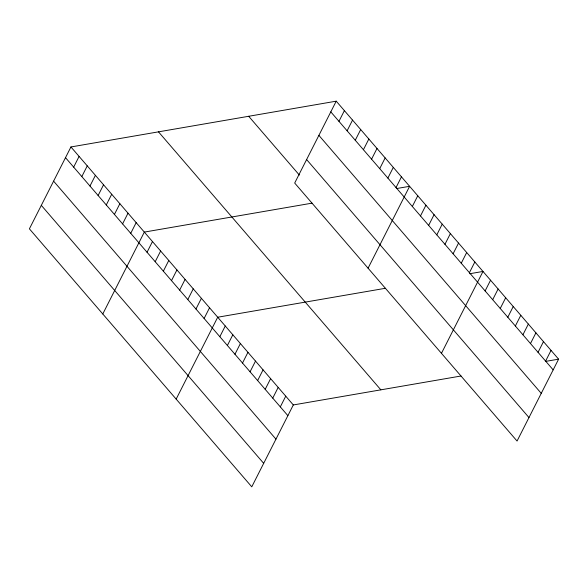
<?xml version="1.0" encoding="UTF-8"?>
<svg xmlns="http://www.w3.org/2000/svg" width="588" height="588" viewBox="0 0 588 588"><rect width="100%" height="100%" fill="white"/><g stroke="black" fill="none" stroke-linecap="round" stroke-linejoin="round"><path stroke-width="0.88" d="M336.233 101.173L294.691 183.052L517.058 441.044L558.6 359.165L336.233 101.173L70.942 146.956L29.4 228.835L251.767 486.827L293.309 404.948L461.029 376.004M73.662 167.117L79.093 156.415M81.82 176.576L87.252 165.875M89.971 186.036L95.403 175.334M98.123 195.503L103.554 184.794M106.274 204.962L111.713 194.253M114.432 214.422L119.864 203.713M122.583 223.881L128.015 213.172M130.734 233.34L136.166 222.631M102.782 313.977L144.325 232.091L312.044 203.147M147.044 252.259L152.476 241.55M155.195 261.719L160.627 251.01M163.354 271.178L168.785 260.469M171.505 280.638L176.937 269.929M179.656 290.097L185.088 279.388M187.807 299.557L193.246 288.848M195.966 309.016L201.397 298.307M204.117 318.476L209.549 307.767M176.157 399.112L217.7 317.226L385.427 288.282M219.831 336.711L225.263 326.002M338.953 121.334L344.392 110.632M227.394 345.479L232.826 334.77M347.111 130.793L352.543 120.092M234.95 354.248L240.382 343.546M355.262 140.26L360.694 129.551M242.513 363.024L247.945 352.315M250.076 371.792L255.508 361.083M363.413 149.719L368.845 139.011M257.632 380.568L263.064 369.859M371.572 159.179L377.004 148.47M265.195 389.337L270.627 378.628M379.723 168.638L385.155 157.929M272.751 398.113L278.19 387.404M387.874 178.098L393.306 167.389M280.314 406.881L285.746 396.172M396.033 187.557L401.464 176.848M368.073 268.194L409.615 186.308L396.349 188.594M412.335 206.476L417.767 195.767M420.493 215.936L425.925 205.227M428.645 225.395L434.076 214.686M436.796 234.855L442.227 224.146M444.947 244.314L450.386 233.605M453.105 253.773L458.537 243.064M461.257 263.233L466.688 252.524M469.408 272.692L474.839 261.983M441.456 353.329L482.998 271.443L469.731 273.736M485.122 290.928L490.554 280.219M492.685 299.696L498.117 288.987M500.248 308.465L505.68 297.763M507.804 317.241L513.236 306.532M515.367 326.009L520.799 315.308M522.923 334.785L528.355 324.076M530.486 343.554L535.918 332.845M538.049 352.33L543.481 341.621M545.605 361.098L551.037 350.389M545.333 361.451L558.6 359.165M330.801 111.874L553.168 369.874M318.887 135.365L541.254 393.357M306.613 159.569L528.972 417.561M248.687 116.277L299.358 175.062M158.488 131.844L380.855 389.837M70.942 146.956L293.309 404.948M65.511 157.657L287.877 415.657M53.596 181.148L275.956 439.14M41.314 205.352L263.681 463.344"/></g></svg>
